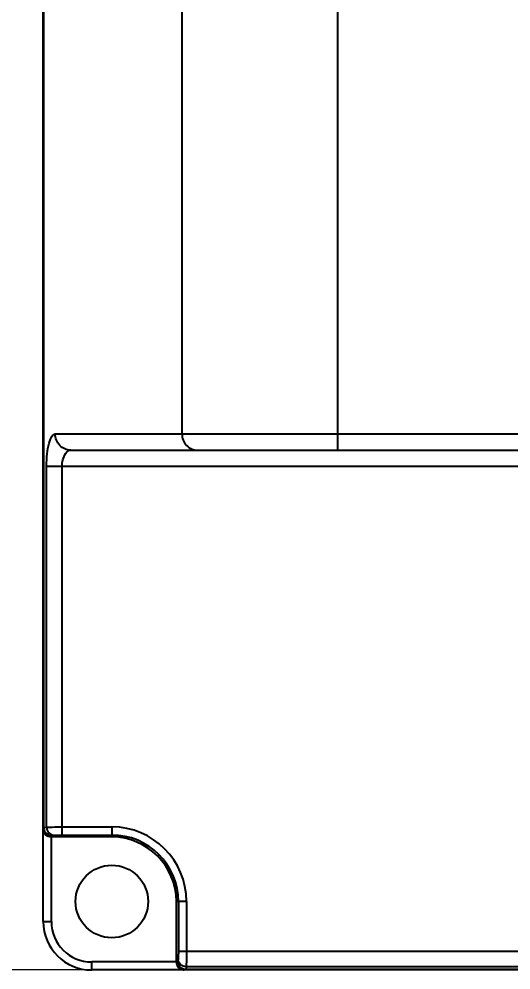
# Model space of a CAD drawing. Header units: millimetres. Extents: x 242 to 1026, y -183 to 372.
# Drawn here: x 473.6 to 504.1, y 117.4 to 176.4 of the extents above; entities that cross this region are included whole.
import ezdxf

# ---------------------------------------------------------------- set-up
doc = ezdxf.new("R2010")
doc.units = ezdxf.units.MM
doc.header["$LTSCALE"] = 30.734
doc.header["$PDMODE"] = 3
doc.header["$PDSIZE"] = 8
doc.layers.get('0').update_dxf_attribs({"linetype": 'CONTINUOUS'})
doc.layers.get('Defpoints').update_dxf_attribs({"linetype": 'CONTINUOUS'})
doc.layers.add('02___PRT_ALL_AXES', color=7, linetype='CONTINUOUS')
doc.layers.add('dim', color=2, linetype='CONTINUOUS', lineweight=15)
doc.styles.add('China GB1', font='gbenor.shx', dxfattribs={"width": 0.9, "bigfont": 'gbcbig.shx'})
doc.dimstyles.new('A4S2.5', dxfattribs={"dimscale": 2.5, "dimtxt": 2.5, "dimasz": 1, "dimexe": 1, "dimexo": 0.5, "dimgap": 0.5, "dimtad": 1, "dimdec": 1, "dimzin": 9, "dimdsep": 46, "dimtxsty": 'China GB1', "dimcen": 0, "dimclrd": 4, "dimclre": 4, "dimclrt": 2, "dimadec": 3, "dimazin": 2, "dimtfac": 1, "dimtdec": 1, "dimtmove": 0, "dimatfit": 1, "dimfxl": 1, "dimlwd": 9, "dimlwe": 9, "dimarcsym": 0})

# ---------------------------------------------------------------- blocks, each defined once
blk = doc.blocks.new('*D32')
at = {"layer": 'Defpoints', "color": 0, "transparency": 16777216}
for p in [(482.778, 307.942), (432.515, 117.442), (481.364, 117.442)]:
    blk.add_point(p, dxfattribs=at)
at = {"layer": 'dim', "color": 4, "lineweight": 9, "transparency": 16777216}
for p, q in [((480.079, 307.942), (429.816, 307.942)), ((432.515, 297.142), (432.515, 128.242)), ((478.666, 117.442), (429.816, 117.442))]:
    blk.add_line(p, q, dxfattribs=at)
at = {"layer": 'dim', "color": 4, "transparency": 16777216}
for points in [[(430.715, 297.142), (434.315, 297.142), (432.515, 307.942)], [(430.715, 128.242), (434.315, 128.242), (432.515, 117.442)]]:
    blk.add_solid(points, dxfattribs=at)
at = {"layer": 'dim', "color": 2, "transparency": 16777216, "insert": (423.066, 212.692), "char_height": 13.5, "attachment_point": 5, "rotation": 90, "style": 'China GB1'}
blk.add_mtext('190.5', dxfattribs=at)

msp = doc.modelspace()

# ---------------------------------------------------------------- linework, layer by layer
at = {"color": 7, "linetype": 'Continuous'}
for p, q in [((475.111, 120.442), (475.111, 304.942)), ((493.368, 149.692), (493.368, 297.557)), ((483.709, 209.66), (483.709, 150.692)), ((475.145, 126.28), (475.145, 208.105)), ((475.85, 150.692), (750.872, 150.692)), ((476.816, 149.692), (749.906, 149.692)), ((475.314, 126.302), (475.314, 148.692)), ((475.314, 148.692), (751.407, 148.692)), ((476.28, 125.815), (476.28, 148.692)), ((475.145, 126.28), (475.314, 126.302)), ((476.28, 126.315), (479.361, 126.315)), ((479.361, 126.315), (479.361, 125.692)), ((475.611, 120.442), (475.611, 125.775)), ((479.361, 125.692), (475.611, 125.692)), ((475.628, 125.78), (475.797, 125.802)), ((476.28, 125.815), (479.361, 125.815)), ((483.361, 117.942), (483.361, 121.692)), ((483.983, 121.692), (483.361, 121.692)), ((483.484, 121.692), (483.484, 118.611)), ((483.983, 121.692), (483.983, 118.611)), ((475.111, 120.442), (475.611, 120.442)), ((483.484, 118.611), (743.238, 118.611)), ((483.471, 118.128), (483.449, 117.959)), ((478.111, 117.442), (478.111, 117.942)), ((483.444, 117.942), (478.111, 117.942)), ((748.611, 117.442), (478.111, 117.442)), ((483.97, 117.646), (483.948, 117.476)), ((742.773, 117.476), (483.948, 117.476)), ((742.751, 117.646), (483.97, 117.646))]:
    msp.add_line(p, q, dxfattribs=at)
for centre, radius, start, end in [((479.361, 121.692), 4.623, 0, 90), ((475.572, 126.175), 0.461, 180.01977, 188.94319), ((475.607, 126.273), 0.496, 211.92202, 220.02138), ((475.637, 126.265), 0.485, 249.10032, 259.04376), ((475.633, 126.243), 0.463, 259.02012, 269.39321), ((479.361, 121.692), 4.123, 0, 90), ((479.361, 121.692), 4, 0, 90), ((478.111, 120.442), 3, 180, 270), ((478.111, 120.442), 2.5, 180, 270), ((483.912, 117.964), 0.463, 180.60679, 190.97987), ((483.933, 117.968), 0.485, 190.95624, 200.89967), ((483.941, 117.938), 0.495, 229.97549, 250.10829), ((483.844, 117.903), 0.461, 261.05681, 269.98023)]:
    msp.add_arc(centre, radius, start, end, dxfattribs=at)
for points, knots in [([(475.314, 148.692), (475.314, 148.952), (475.339, 149.432), (475.429, 149.99), (475.546, 150.35), (475.642, 150.558), (475.767, 150.692), (475.85, 150.692)], [0, 0, 0, 0, 0.36197, 0.669021, 0.789261, 0.88355, 1, 1, 1, 1]), ([(476.816, 149.692), (476.69, 149.692), (476.434, 149.745), (476.113, 149.969), (475.9, 150.301), (475.85, 150.562), (475.85, 150.692)], [0, 0, 0, 0, 0.245984, 0.494339, 0.746011, 1, 1, 1, 1]), ([(483.709, 150.692), (483.709, 150.562), (483.758, 150.301), (483.972, 149.969), (484.293, 149.745), (484.549, 149.692), (484.675, 149.692)], [0, 0, 0, 0, 0.25399, 0.505661, 0.754016, 1, 1, 1, 1]), ([(476.28, 148.692), (476.28, 148.828), (476.308, 149.194), (476.559, 149.692), (476.816, 149.692)], [0, 0, 0, 0, 0.345593, 1, 1, 1, 1]), ([(475.111, 126.275), (475.111, 126.277), (475.123, 126.277), (475.128, 126.279), (475.134, 126.279)], [0, 0, 0, 0, 0.258879, 1, 1, 1, 1]), ([(475.145, 126.28), (475.146, 126.18), (475.207, 125.978), (475.372, 125.846), (475.464, 125.812)], [0, 0, 0, 0, 0.503963, 1, 1, 1, 1]), ([(475.314, 126.302), (475.433, 126.31), (475.755, 126.311), (476.077, 126.315), (476.28, 126.315)], [0, 0, 0, 0, 0.369569, 1, 1, 1, 1]), ([(475.314, 126.302), (475.315, 126.175), (475.415, 125.915), (475.673, 125.803), (475.797, 125.802)], [0, 0, 0, 0, 0.505956, 1, 1, 1, 1]), ([(475.611, 125.692), (475.484, 125.692), (475.243, 125.783), (475.132, 126.003), (475.116, 126.103)], [0, 0, 0, 0, 0.556545, 1, 1, 1, 1]), ([(475.611, 125.775), (475.611, 125.777), (475.619, 125.778), (475.624, 125.779), (475.628, 125.78)], [0, 0, 0, 0, 0.272281, 1, 1, 1, 1]), ([(475.797, 125.802), (475.856, 125.81), (476.018, 125.812), (476.179, 125.815), (476.28, 125.815)], [0, 0, 0, 0, 0.36973, 1, 1, 1, 1]), ([(483.484, 118.611), (483.484, 118.51), (483.48, 118.349), (483.478, 118.188), (483.471, 118.128)], [0, 0, 0, 0, 0.629776, 1, 1, 1, 1]), ([(483.983, 118.611), (483.983, 118.409), (483.98, 118.087), (483.978, 117.764), (483.97, 117.646)], [0, 0, 0, 0, 0.629934, 1, 1, 1, 1]), ([(483.97, 117.646), (483.844, 117.647), (483.584, 117.747), (483.472, 118.005), (483.471, 118.128)], [0, 0, 0, 0, 0.505956, 1, 1, 1, 1]), ([(483.361, 117.942), (483.361, 117.815), (483.451, 117.575), (483.672, 117.464), (483.772, 117.448)], [0, 0, 0, 0, 0.556545, 1, 1, 1, 1]), ([(483.449, 117.959), (483.448, 117.955), (483.447, 117.951), (483.446, 117.942), (483.444, 117.942)], [0, 0, 0, 0, 0.727716, 1, 1, 1, 1]), ([(483.948, 117.476), (483.849, 117.477), (483.647, 117.538), (483.515, 117.703), (483.48, 117.795)], [0, 0, 0, 0, 0.503963, 1, 1, 1, 1]), ([(483.948, 117.476), (483.948, 117.468), (483.945, 117.46), (483.947, 117.442), (483.944, 117.442)], [0, 0, 0, 0, 0.743161, 1, 1, 1, 1])]:
    msp.add_open_spline(points, degree=3, knots=knots, dxfattribs=at)
for points in [[(475.111, 126.275), (475.111, 126.183), (475.138, 126.088), (475.187, 126.011)], [(475.228, 125.954), (475.265, 125.91), (475.311, 125.871), (475.361, 125.842)], [(475.361, 125.842), (475.436, 125.799), (475.525, 125.775), (475.611, 125.775)], [(483.511, 117.692), (483.468, 117.767), (483.444, 117.856), (483.444, 117.942)], [(483.623, 117.559), (483.578, 117.596), (483.54, 117.642), (483.511, 117.692)], [(483.944, 117.442), (483.886, 117.442), (483.827, 117.453), (483.773, 117.473)]]:
    msp.add_open_spline(points, degree=3, dxfattribs=at)
at = {"layer": '02___PRT_ALL_AXES', "color": 7, "linetype": 'Continuous'}
msp.add_circle((479.361, 121.692), 2.25, dxfattribs=at)

# ---------------------------------------------------------------- dimensions: what is measured, and where the dimension line sits
at = {"layer": 'dim', "color": 1}
dim = msp.add_linear_dim(base=(432.515, 117.442), p1=(482.778, 307.942), p2=(481.364, 117.442), angle=90, dimstyle='A4S2.5', override={"dimtxt": 5.4, "dimasz": 4.32, "dimexe": 1.07946, "dimexo": 1.07946, "dimgap": 1.07946}, dxfattribs=at)
dim.commit()
dim.dimension.update_dxf_attribs({"geometry": '*D32', "text_midpoint": (423.066, 212.692)})

doc.saveas('drawing.dxf')
